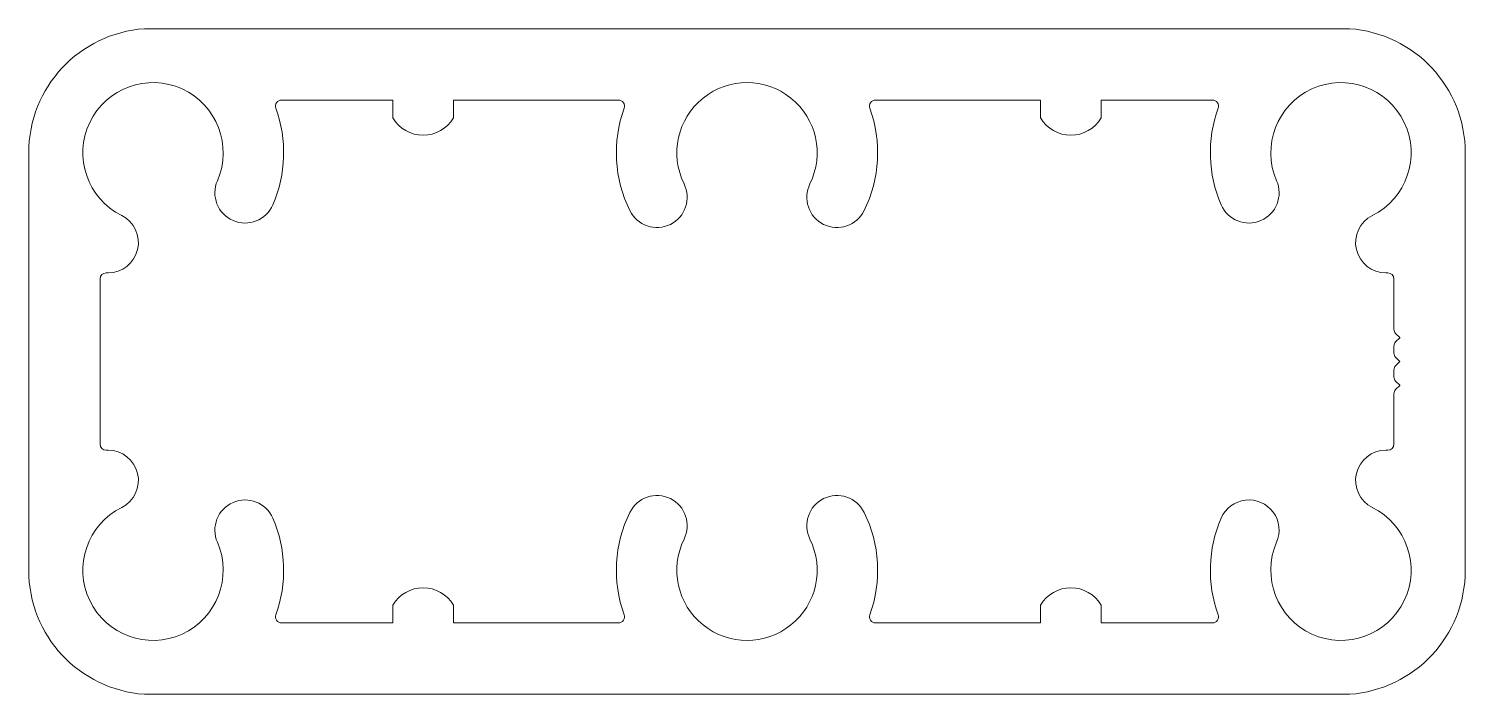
# Model space of a CAD drawing. Extents: x -30.2 to 30.2, y 2.3 to 30.2.
import ezdxf

# ---------------------------------------------------------------- set-up
doc = ezdxf.new("R2010")
doc.units = 0
doc.header["$MEASUREMENT"] = 0
doc.layers.get('0').update_dxf_attribs({"linetype": 'CONTINUOUS'})

msp = doc.modelspace()

# ---------------------------------------------------------------- linework, layer by layer
at = {"lineweight": 0}
for p, q in [((-19.556, 27.231), (-14.882, 27.231)), ((-14.882, 27.231), (-14.882, 26.485)), ((-12.342, 26.485), (-12.342, 27.231)), ((-12.342, 27.231), (-5.407, 27.231)), ((5.387, 27.231), (12.321, 27.231)), ((12.321, 27.231), (12.321, 26.485)), ((14.861, 26.485), (14.861, 27.231)), ((14.861, 27.231), (19.535, 27.231)), ((-26.922, 19.979), (-26.837, 19.979)), ((26.817, 19.979), (26.901, 19.979)), ((-27.176, 12.791), (-27.176, 19.725)), ((27.155, 19.725), (27.155, 17.612)), ((27.155, 16.905), (27.155, 16.612)), ((27.228, 17.435), (27.399, 17.264)), ((27.399, 17.253), (27.228, 17.082)), ((27.228, 16.435), (27.399, 16.264)), ((27.155, 15.905), (27.155, 15.612)), ((27.399, 16.253), (27.228, 16.082)), ((27.228, 15.435), (27.399, 15.264)), ((27.399, 15.253), (27.228, 15.082)), ((27.155, 14.905), (27.155, 12.791)), ((-26.837, 12.537), (-26.922, 12.537)), ((26.901, 12.537), (26.817, 12.537)), ((-14.882, 6.032), (-14.882, 5.286)), ((-12.342, 5.286), (-12.342, 6.032)), ((12.321, 6.032), (12.321, 5.286)), ((14.861, 5.286), (14.861, 6.032)), ((-14.882, 5.286), (-19.556, 5.286)), ((-5.407, 5.286), (-12.342, 5.286)), ((12.321, 5.286), (5.387, 5.286)), ((19.535, 5.286), (14.861, 5.286))]:
    msp.add_line(p, q, dxfattribs=at)
msp.add_lwpolyline([(-30.173, 25.021), (-30.173, 7.495, 0.393922), (-25.317, 2.288), (25.296, 2.288, 0.393922), (30.152, 7.495), (30.152, 25.021, 0.393922), (25.296, 30.228), (-25.317, 30.228, 0.393922)], format="xyb", close=True, dxfattribs=at)
for centre, radius, start, end in [((-24.953, 25.021), 2.946, 336.52243, 243.45799), ((-0.01, 25.021), 2.946, 333.71894, 206.28106), ((24.932, 25.021), 2.946, 296.54201, 203.47757), ((-19.556, 26.977), 0.254, 90, 199.92001), ((-5.407, 26.977), 0.254, 340.07999, 90), ((5.387, 26.977), 0.254, 90, 199.92001), ((19.535, 26.977), 0.254, 340.07999, 90), ((-24.953, 25.021), 5.486, 336.52243, 19.92001), ((-0.01, 25.021), 5.486, 160.07999, 206.28106), ((-0.01, 25.021), 5.486, 333.71894, 19.92001), ((24.932, 25.021), 5.486, 160.07999, 203.47757), ((-13.612, 27.231), 1.473, 210.45031, 329.54969), ((13.591, 27.231), 1.473, 210.45031, 329.54969), ((-21.086, 23.342), 1.27, 156.52243, 336.52243), ((-3.791, 23.154), 1.27, 206.28106, 26.28106), ((3.77, 23.154), 1.27, 153.71894, 333.71894), ((21.065, 23.342), 1.27, 203.47757, 23.47757), ((-26.837, 21.249), 1.27, 270, 63.45799), ((26.817, 21.249), 1.27, 116.54201, 270), ((-26.922, 19.725), 0.254, 90, 180), ((26.901, 19.725), 0.254, 360, 90), ((27.405, 17.612), 0.25, 180, 225), ((27.405, 16.905), 0.25, 135, 180), ((27.394, 17.258), 0.008, 315, 45), ((27.405, 16.612), 0.25, 180, 225), ((27.405, 15.905), 0.25, 135, 180), ((27.394, 16.258), 0.008, 315, 45), ((27.405, 15.612), 0.25, 180, 225), ((27.405, 14.905), 0.25, 135, 180), ((27.394, 15.258), 0.008, 315, 45), ((-26.922, 12.791), 0.254, 180, 270), ((26.901, 12.791), 0.254, 270, 0), ((-26.837, 11.267), 1.27, 296.54201, 90), ((26.817, 11.267), 1.27, 90, 243.45799), ((-21.086, 9.175), 1.27, 23.47757, 203.47757), ((-3.791, 9.362), 1.27, 333.71894, 153.71894), ((3.77, 9.362), 1.27, 26.28106, 206.28106), ((21.065, 9.175), 1.27, 336.52243, 156.52243), ((-24.953, 7.495), 2.946, 116.54201, 23.47757), ((-24.953, 7.495), 5.486, 340.07999, 23.47757), ((-0.01, 7.495), 5.486, 153.71894, 199.92001), ((-0.01, 7.495), 5.486, 340.07999, 26.28106), ((24.932, 7.495), 5.486, 156.52243, 199.92001), ((24.932, 7.495), 2.946, 156.52243, 63.45799), ((-0.01, 7.495), 2.946, 153.71894, 26.28106), ((-13.612, 5.286), 1.473, 30.45031, 149.54969), ((13.591, 5.286), 1.473, 30.45031, 149.54969), ((-19.556, 5.54), 0.254, 160.07999, 270), ((-5.407, 5.54), 0.254, 270, 19.92001), ((5.387, 5.54), 0.254, 160.07999, 270), ((19.535, 5.54), 0.254, 270, 19.92001)]:
    msp.add_arc(centre, radius, start, end, dxfattribs=at)

doc.saveas('drawing.dxf')
